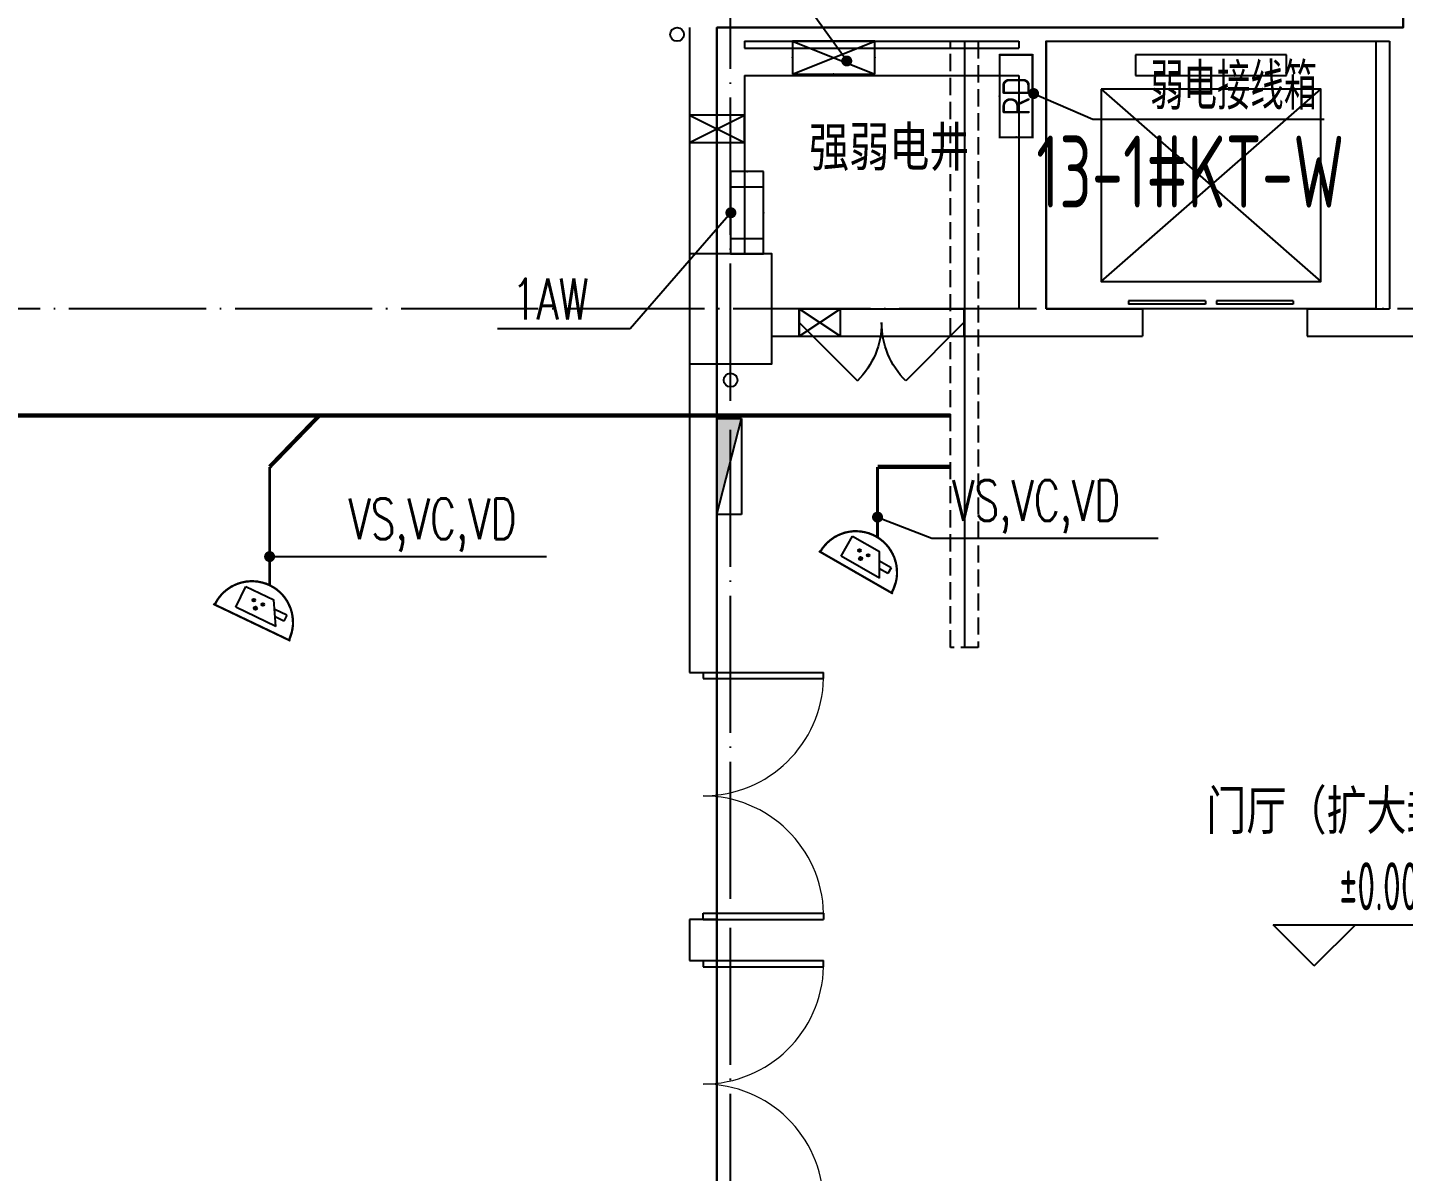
# Model space of a CAD drawing. Extents: x -1262219 to 73468, y -207485 to 163917.
# Drawn here: x 43377 to 53403, y 2712 to 11050 of the extents above; entities that cross this region are included whole.
import ezdxf
from ezdxf.enums import TextEntityAlignment as Align

# ---------------------------------------------------------------- set-up
doc = ezdxf.new("R2010")
doc.units = 0
doc.header["$LTSCALE"] = 500
doc.header["$MEASUREMENT"] = 0
doc.linetypes.add('DASH', pattern=[0.35, 0.25, -0.1])
doc.linetypes.add('X-104 13#平面$0$DOTE', pattern=[2.4200000000000004, 2, -0.2, 0.02, -0.2])
doc.layers.get('0').update_dxf_attribs({"linetype": 'CONTINUOUS'})
for name, color, linetype in [('CABLETRAY_DOTE', 5, 'CONTINUOUS'), ('CABLETRAY_WEAK', 6, 'DASH'), ('DIM-箱柜', 3, 'CONTINUOUS'), ('DIM-通讯', 3, 'CONTINUOUS'), ('EQUIP-安防', 3, 'CONTINUOUS'), ('EQUIP-箱柜', 3, 'CONTINUOUS'), ('WIRE-通讯', 4, 'CONTINUOUS'), ('X-104 13#平面$0$01-标注_标高', 200, 'CONTINUOUS'), ('X-104 13#平面$0$02-TEXT_房间', 7, 'CONTINUOUS'), ('X-104 13#平面$0$02-TEXT_标注', 130, 'CONTINUOUS'), ('X-104 13#平面$0$A-E_电梯', 171, 'CONTINUOUS'), ('X-104 13#平面$0$A-I_卫-洁具', 241, 'CONTINUOUS'), ('X-104 13#平面$0$A-TECH_水', 3, 'CONTINUOUS'), ('X-104 13#平面$0$A-TECH_电气', 240, 'CONTINUOUS'), ('X-104 13#平面$0$A_AXIS-轴线', 36, 'X-104 13#平面$0$DOTE'), ('X-104 13#平面$0$A_STR-砌块墙', 121, 'CONTINUOUS'), ('X-104 13#平面$0$A_STR-砼柱', 51, 'CONTINUOUS'), ('X-104 13#平面$0$DOOR_FIRE', 220, 'CONTINUOUS')]:
    doc.layers.add(name, color=color, linetype=linetype)
doc.layers.add('X-104 13#平面$0$000套内', color=226, linetype='CONTINUOUS', lineweight=30, plot=False)
doc.layers.add('X-104 13#平面$0$04-不打印_辅助线', color=165, linetype='CONTINUOUS', plot=False)
doc.styles.add('_TCH_DIM', font='SIMPLEX', dxfattribs={"bigfont": 'GBCBIG'})
doc.styles.add('_TCH_LABEL', font='COMPLEX', dxfattribs={"bigfont": 'GBCBIG'})
doc.styles.add('_TEL_DIM', font='SIMPLEX', dxfattribs={"width": 0.8, "height": 3.5, "bigfont": 'JD'})
doc.styles.get("Standard").update_dxf_attribs({"font": 'gbenor.shx', "bigfont": 'gbcbig.shx'})
doc.styles.add('X-104 13#平面$0$_TCH_DIM', font='ros1.shx', dxfattribs={"width": 0.8, "bigfont": 'jd.shx'})
doc.styles.add('X-104 13#平面$0$_TCH_SPACE', font='STXIHEI.TTF', dxfattribs={"width": 0.75, "height": 5})
doc.styles.add('X-104 13#平面$0$Standard', font='ros1.shx', dxfattribs={"width": 0.75, "bigfont": 'jd.shx'})

# ---------------------------------------------------------------- blocks, each defined once
blk = doc.blocks.new('X-104 13#平面$0$轴网')
at = {"layer": 'X-104 13#平面$0$A_AXIS-轴线', "linetype": 'X-104 13#平面$0$DOTE'}
for p, q in [((48500, -7400.98603368341), (48500, 24620.25062679139)), ((60408.42140219617, 9000), (-2925.01551574981, 9000))]:
    blk.add_line(p, q, dxfattribs=at)
blk = doc.blocks.new('X-104 13#平面$0$2400x2100')
for p, q in [((650.0000000000728, 1849.999999999975), (650.0000000000728, 1700.000000000004)), ((1750.000000000007, 1849.999999999975), (650.0000000000728, 1849.999999999975)), ((1750.000000000007, 1700.000000000004), (1750.000000000007, 1849.999999999975)), ((650.0000000000728, 1700.000000000004), (1750.000000000007, 1700.000000000004)), ((400.0000000000364, 200.0000000000036), (2000.000000000036, 1600.000000000004)), ((400.0000000000364, 1600.000000000004), (2000.000000000036, 200.0000000000036))]:
    blk.add_line(p, q)
at = {"color": 0}
for p, q in [((600.0000000000364, 57.61848104284218), (600.0000000000364, 34.00902772785957)), ((1160.000000000618, 57.61848104284036), (600.0000000000364, 57.61848104284218)), ((1160.000000000618, 34.00902772785776), (600.0000000000364, 34.00902772785957)), ((1160.000000000618, 57.61848104284036), (1160.000000000618, 34.00902772785776)), ((1800.000000000036, 57.61848104284218), (1239.999999999454, 57.61848104284036)), ((1239.999999999454, 57.61848104284036), (1239.999999999454, 34.00902772785776)), ((1800.000000000036, 34.00902772785957), (1239.999999999454, 34.00902772785776)), ((1800.000000000036, 57.61848104284218), (1800.000000000036, 34.00902772785957))]:
    blk.add_line(p, q, dxfattribs=at)
blk.add_lwpolyline([(400.0000000000364, 1600.000000000004), (400.0000000000364, 200.0000000000036), (2000.000000000036, 200.0000000000036), (2000.000000000036, 1600.000000000004), (400.0000000000364, 1600.000000000004)], close=True)
at = {"layer": 'X-104 13#平面$0$04-不打印_辅助线'}
blk.add_lwpolyline([(3.637978807091713e-11, 7.275957614183426e-12), (3.637978807091713e-11, 1950.000000000007), (2400.000000000036, 1950.000000000007), (2400.000000000036, 7.275957614183426e-12), (3.637978807091713e-11, 0)], close=True, dxfattribs=at)
blk = doc.blocks.new('X-104 13#平面$0$$TwtSys$00000434')
for p, q in [((-0.5, 0.5), (-0.5, -0.5)), ((-0.5, -0.5), (0.5, 0.5)), ((0.5, 0.5), (-0.5, 0.5)), ((0.5, -0.5), (0.5, 0.5)), ((-0.5, -0.5), (0.5, -0.5))]:
    blk.add_line(p, q)
blk.add_solid([(0.5, -0.5), (0.5, 0.5), (-0.5, -0.5)])
blk = doc.blocks.new('X-104 13#平面$0$A$C55540B70')
at = {"layer": 'X-104 13#平面$0$A-TECH_水'}
for centre in [(-9389.9999999938, 10999.99999999966), (-8999.99999999348, 8479.999999999998)]:
    blk.add_circle(centre, 50, dxfattribs=at)
at = {"layer": 'X-104 13#平面$0$A-TECH_水', "xscale": -700, "yscale": 180, "zscale": 700, "rotation": 270}
blk.add_blockref('X-104 13#平面$0$$TwtSys$00000434', (-9009.99999999348, 7849.999999999998), dxfattribs=at)
blk = doc.blocks.new('*U89')
blk.add_lwpolyline([(200.0000000000001, 0), (200.0000000000001, 300.0000000002365), (0, 300.0000000002365), (0, 0), (200.0000000000001, 0), (0, 300.0000000002365), (0, 0), (200.0000000000001, 300.0000000002365)])
blk = doc.blocks.new('*U90')
blk.add_lwpolyline([(200.0000000000001, 0), (200.0000000000001, 400.0000000002365), (0, 400.0000000002365), (0, 0), (200.0000000000001, 0), (0, 400.0000000002365), (0, 0), (200.0000000000001, 400.0000000002365)])
blk = doc.blocks.new('X-104 13#平面$0$ccc000')
at = {"layer": 'X-104 13#平面$0$A-TECH_电气', "rotation": 270}
for name, p in [('*U90', (48400.00000000655, 10411.31610814604)), ('*U89', (49200.00000000658, 8999.999999999727))]:
    blk.add_blockref(name, p, dxfattribs=at)
blk = doc.blocks.new('X-104 13#平面$0$$DorLib2D$00000116')
at = {"color": 0}
for p, q in [((-0.4999999999999929, 7.105427357601002e-15), (-0.146446609406766, 0.353553390593234)), ((0.5000000000000071, 7.105427357601002e-15), (0.1464466094067731, 0.353553390593234))]:
    blk.add_line(p, q, dxfattribs=at)
for centre, radius, start, end in [((-0.4999999999984652, 4.831690603168681e-13), 0.4999999999984674, 0, 45), ((0.4999999999977511, 9.059419880941277e-13), 0.4999999999976598, 135, 180)]:
    blk.add_arc(centre, radius, start, end, dxfattribs=at)
blk = doc.blocks.new('X-104 13#平面$0$$DorLib2D$00000002')
for p, q in [((-0.5, -5.684341886080802e-17), (-0.5000000000000007, 0.4875)), ((-0.4750000000000007, 0.4875), (-0.5000000000000007, 0.4875)), ((-0.475, -2.842170943040401e-17), (-0.4750000000000007, 0.4875)), ((0.475, -2.842170943040401e-17), (0.4750000000000007, 0.4875)), ((0.4750000000000007, 0.4875), (0.5000000000000007, 0.4875)), ((0.5, -5.684341886080802e-17), (0.5000000000000007, 0.4875)), ((-0.5, -5.684341886080802e-17), (-0.475, -2.842170943040401e-17)), ((0.5, -5.684341886080802e-17), (0.475, -2.842170943040401e-17))]:
    blk.add_line(p, q)
at = {"lineweight": 13}
for centre, start, end in [((-0.4875, -4.263256414560601e-17), 0, 88.53071641864632), ((0.4875, -4.263256414560601e-17), 91.4692835813537, 180)]:
    blk.add_arc(centre, 0.4875, start, end, dxfattribs=at)
blk = doc.blocks.new('_FZHK')
blk.add_lwpolyline([(-0.5, -0.5), (0.5, -0.5), (0.5, 0.5), (-0.5, 0.5)], close=True)
blk = doc.blocks.new('X-104 13#平面')
at = {"layer": 'X-104 13#平面$0$000套内'}
blk.add_lwpolyline([(7100.000000003152, -1550.000000000497), (21949.99999999995, -1550.000000000005), (21950, -950.0000000000144), (48400.00000000652, -950), (48400.00000000652, 11049.99999999971), (53400.00000000652, 11049.99999999971), (53400.00000000652, 18099.99999999973), (58249.99999999994, 18099.99999999973), (58249.99999999995, 18889.98122512306), (53289.06962433707, 23052.69607363776), (37949.99999999994, 14213.31606116103), (37949.99999999986, 10049.99999999997), (12454.85512413024, 10049.99999999997), (4447.428597971112, 15350.00000000007), (4099.999999999926, 15350.00000000006), (4100.000000000031, 6299.999999999965), (7100.000000000027, 6299.999999999968), (7100.000000000029, -1550.000000000497)], dxfattribs=at)
at = {"layer": 'X-104 13#平面$0$01-标注_标高'}
for p, q in [((52753.04936287925, 4211.313272691099), (52453.04936287925, 4511.313272691099)), ((52453.04936287925, 4511.313272691099), (53809.61186287925, 4511.313272691099)), ((52753.04936287925, 4211.313272691099), (53053.04936287925, 4511.313272691099))]:
    blk.add_line(p, q, dxfattribs=at)
at = {"layer": 'X-104 13#平面$0$A-I_卫-洁具', "ltscale": 0.1}
blk.add_lwpolyline([(53200.00000000651, 10949.99999999968), (53200.00000000651, 8999.999999999243)], dxfattribs=at)
at = {"layer": 'X-104 13#平面$0$A_STR-砌块墙'}
for p, q in [((48200.00000000652, 11049.99999999971), (48200.00000000652, 10799.99999999971)), ((48600.00000000668, 10949.9999999997), (50300.00000000654, 10949.99999999971)), ((48600.00000000668, 10949.9999999997), (48600.00000000667, 10899.99999999972)), ((50300.00000000654, 10949.99999999971), (50600.00000000637, 10949.99999999981)), ((50600.00000000637, 10949.99999999981), (50600.00000000637, 10899.99999999972)), ((50800.00000000639, 10949.99999999968), (50800.00000000648, 10799.99999999971)), ((50800.00000000639, 10949.99999999968), (53300.00000000651, 10949.99999999968)), ((53300.00000000651, 10949.99999999968), (53300.00000000651, 8999.999999999736)), ((48600.00000000667, 10899.99999999972), (50600.00000000637, 10899.99999999972)), ((48200.00000000652, 10799.99999999971), (48200.00000000652, 9400)), ((50800.00000000648, 10799.99999999971), (50800.00000000647, 8999.999999999754)), ((48600.00000000653, 10699.99999999972), (50600.0000000065, 10699.99999999971)), ((48600.00000000653, 10699.99999999972), (48600.00000000652, 9400)), ((50600.0000000065, 10699.99999999971), (50600.0000000065, 8999.99999999969)), ((49000.00000000656, 8999.999999999698), (48800, 8999.999999999709)), ((49000.00000000656, 8799.999999999714), (49000.00000000656, 8999.999999999698)), ((50600.0000000065, 8999.99999999969), (50200.00000000656, 8999.999999999685)), ((50200.00000000656, 8999.999999999685), (50200.00000000656, 8799.999999999714)), ((50800.00000000647, 8999.999999999754), (51500.0000000065, 8999.999999999709)), ((51500.0000000065, 8999.999999999709), (51500.0000000065, 8799.999999999709)), ((52700.0000000065, 8999.999999999709), (53300.00000000651, 8999.999999999736)), ((52700.0000000065, 8999.999999999709), (52700.0000000065, 8799.999999999709)), ((48800, 8799.999999999709), (49000.00000000656, 8799.999999999714)), ((50200.00000000656, 8799.999999999714), (50700.00000000648, 8799.999999999709)), ((50700.00000000648, 8799.999999999709), (51500.0000000065, 8799.999999999709)), ((52700.0000000065, 8799.999999999709), (53500.00000000654, 8799.999999999738)), ((48200.00000000652, 8600), (48200.00000000653, 6350.000000000001)), ((48400.00000000653, 6350.000000000001), (48400.00000000652, 8600)), ((48200.00000000653, 6350.000000000001), (48400.00000000653, 6350.000000000001)), ((48200.00000000653, 4550.000000000001), (48200.00000000653, 4250)), ((48400.00000000653, 4550.000000000001), (48200.00000000653, 4550.000000000001)), ((48400.00000000653, 4250), (48400.00000000653, 4550.000000000001)), ((48200.00000000653, 4250), (48400.00000000653, 4250))]:
    blk.add_line(p, q, dxfattribs=at)
at = {"layer": 'X-104 13#平面$0$DOOR_FIRE'}
for p, q in [((49000.00000000658, 8999.999999999709), (50200.00000000658, 8999.999999999709)), ((49000.00000000658, 8799.999999999709), (50200.00000000658, 8799.999999999709))]:
    blk.add_line(p, q, dxfattribs=at)
for name, p in [('X-104 13#平面$0$ccc000', (-200.0000000000301, -2.91038304567337e-11)), ('X-104 13#平面$0$A$C55540B70', (57499.99999999962, 1.818989403545856e-12)), ('X-104 13#平面$0$轴网', (0, 0))]:
    blk.add_blockref(name, p)
at = {"layer": 'X-104 13#平面$0$A-E_电梯'}
blk.add_blockref('X-104 13#平面$0$2400x2100', (50800.00000000647, 8999.999999999694), dxfattribs=at)
at = {"layer": 'X-104 13#平面$0$A_STR-砼柱', "xscale": 600, "yscale": 800, "zscale": 800}
blk.add_blockref('_FZHK', (48500, 9000), dxfattribs=at)
at = {"layer": 'X-104 13#平面$0$DOOR_FIRE', "xscale": 1200, "yscale": -1200, "zscale": 200}
blk.add_blockref('X-104 13#平面$0$$DorLib2D$00000116', (49600.00000000658, 8899.999999999709), dxfattribs=at)
at = {"layer": 'X-104 13#平面$0$DOOR_FIRE', "xscale": 1800, "yscale": 1800, "zscale": 200, "rotation": 270}
for p in [(48300.00000000652, 5450.000000000002), (48300.00000000652, 3350.000000000001)]:
    blk.add_blockref('X-104 13#平面$0$$DorLib2D$00000002', p, dxfattribs=at)
at = {"layer": 'X-104 13#平面$0$01-标注_标高', "color": 7, "style": 'X-104 13#平面$0$_TCH_DIM', "width": 0.6400000000000001}
blk.add_text('%%P0.000', height=350, dxfattribs=at).set_placement((52935.87852954591, 4616.313272691099))
at = {"layer": 'X-104 13#平面$0$02-TEXT_房间', "style": 'X-104 13#平面$0$_TCH_SPACE', "width": 0.75}
for s, p in [('强弱电井', (49071.61517490321, 10038.91768309672)), ('门厅（扩大封闭楼梯间）', (51965.52464561885, 5203.064598418772))]:
    blk.add_text(s, height=285.4257641921404, dxfattribs=at).set_placement(p)
at = {"layer": 'X-104 13#平面$0$02-TEXT_标注', "style": 'X-104 13#平面$0$Standard', "width": 0.75}
blk.add_text('13-1#KT-W', height=525, dxfattribs=at).set_placement((50727.4696971387, 9737.175870757448))
blk = doc.blocks.new('$equip$00001428')
for p, q in [((0.75, 0.5999999999985448), (-0.75, 0.5999999999985448)), ((-0.75, 0.5999999999985448), (-0.75, 0)), ((-0.4692126753398043, 0.5999999999985448), (-0.4692126753398043, 0)), ((0.4692126753398043, 0.5999999999985448), (0.4692126753398043, 0)), ((0.75, 0), (0.75, 0.5999999999985448)), ((-0.75, 0), (0.75, 0))]:
    blk.add_line(p, q)
for p in [(0, 0.5999999999985448), (-0.75, 0.2999999999992724), (0.75, 0.2999999999992724), (0, 0)]:
    blk.add_point(p)
at = {"style": '_TCH_LABEL', "flags": 9}
blk.add_attdef('A', (0, 0), '', height=2e-05, dxfattribs=at)
blk = doc.blocks.new('$equip$00001424')
for p, q in [((-0.75, 0), (0.75, 0.5999999999985448)), ((-0.75, 0.5999999999985448), (0.75, 0)), ((0.75, 0.5999999999985448), (-0.75, 0.5999999999985448)), ((-0.75, 0.5999999999985448), (-0.75, 0)), ((0.75, 0), (0.75, 0.5999999999985448)), ((-0.75, 0), (0.75, 0))]:
    blk.add_line(p, q)
for p in [(0, 0.5999999999985448), (-0.75, 0.2999999999992724), (0.75, 0.2999999999992724), (0, 0)]:
    blk.add_point(p)
at = {"style": '_TCH_LABEL', "flags": 9}
blk.add_attdef('A', (0, 0), '', height=2e-05, dxfattribs=at)
blk = doc.blocks.new('$equip$00002717')
for p, q in [((-0.75, 0.5999999999976353), (-0.75, 0)), ((0.75, 0.5999999999976353), (-0.75, 0.5999999999976353)), ((0.75, 0), (0.75, 0.5999999999976353)), ((-0.75, 0), (0.75, 0))]:
    blk.add_line(p, q)
at = {"const_width": 0.04}
blk.add_lwpolyline([(-0.75, 0.5999999999976353), (-0.75, 0), (0.75, 0), (0.75, 0.5999999999976353), (-0.75, 0.5999999999976353), (-0.75, 0)], dxfattribs=at)
for p in [(0, 0.5999999999976353), (-0.75, 0.2999999999992724), (0.75, 0.2999999999992724), (0, 0)]:
    blk.add_point(p)
at = {"color": 7}
blk.add_attdef('$TEXT$', text='', height=0.5, dxfattribs=at).set_placement((-3.637978807091713e-12, 0.2999999999983629), align=Align.MIDDLE_CENTER)
at = {"color": 7, "style": '_TEL_DIM', "flags": 1}
for tag in ['REMARK', 'A']:
    blk.add_attdef(tag, text='', height=2e-05, dxfattribs=at).set_placement((0, 0), align=Align.MIDDLE_CENTER)
blk = doc.blocks.new('$equip$00002353')
for p, q in [((0.75, 0), (-0.75, 0)), ((-0.4271737266390119, -0.1231677859832416), (0.3828262733732117, -0.1231677859832416)), ((-0.4271737266390119, -0.1231677859832416), (-0.1871737266483251, -0.5431677859887714)), ((0.3828262733732117, -0.1231677859832416), (0.3828262733732117, -0.5431677859887714)), ((-0.5171737266355194, -0.3931677859873162), (-0.5171737266355194, -0.2731677859846968)), ((-0.5171737266355194, -0.2731677859846968), (-0.3414594409259735, -0.2731677859846968)), ((-0.5171737266355194, -0.3931677859873162), (-0.2728880123468116, -0.3931677859873162)), ((0.3828262733732117, -0.5431677859887714), (-0.1871737266483251, -0.5431677859887714))]:
    blk.add_line(p, q)
at = {"const_width": 0.04}
for points in [[(-0.75, 0), (-0.7787670483521651, 0)], [(0.75, 0), (0.7794590996199986, 0)]]:
    blk.add_lwpolyline(points, dxfattribs=at)
blk.add_lwpolyline([(0.75, 0, -1), (-0.75, 0), (0.75, 0), (0.75, 0, -1), (-0.75, 0, -1.517539403224758)], format="xyb", dxfattribs=at)
for centre, radius in [((0.05193063423212152, -0.2599559546870296), 0.03), ((-0.03806936574983411, -0.379955954682373), 0.024), ((0.141930634243181, -0.379955954682373), 0.024)]:
    blk.add_circle(centre, radius)
blk.add_arc((0, 0), 0.7500000000000219, 180, 0)
for p in [(-0.75, 0), (0, 0), (0.75, 0), (0, -0.75)]:
    blk.add_point(p)
for points in [[(0.02594987212796696, -0.2449559546876117), (0.07791139636537991, -0.2449559546876117), (0.02193063424783759, -0.2599559546870296), (0.08193063423095737, -0.2599559546870296)], [(0.0369306342327036, -0.2339751925755991), (0.06693063423153944, -0.2339751925755991), (0.02594987212796696, -0.2449559546876117), (0.07791139636537991, -0.2449559546876117)], [(0.05193063423212152, -0.2299559546881937), (0.05193063423212152, -0.2299559546881937), (0.0369306342327036, -0.2339751925755991), (0.06693063423153944, -0.2339751925755991)], [(-0.05885397543897852, -0.3679559546872042), (-0.01728475606068969, -0.3679559546872042), (-0.06206936576927546, -0.379955954682373), (-0.01406936575949658, -0.379955954682373)], [(-0.05885397543897852, -0.3919559546848177), (-0.01728475606068969, -0.3919559546848177), (-0.06206936576927546, -0.379955954682373), (-0.01406936575949658, -0.379955954682373)], [(-0.05006936575227883, -0.3591713449932286), (-0.0260693657619413, -0.3591713449932286), (-0.05885397543897852, -0.3679559546872042), (-0.01728475606068969, -0.3679559546872042)], [(-0.05006936575227883, -0.4007405643787934), (-0.0260693657619413, -0.4007405643787934), (-0.05885397543897852, -0.3919559546848177), (-0.01728475606068969, -0.3919559546848177)], [(-0.03806936574983411, -0.3559559546847595), (-0.03806936574983411, -0.3559559546847595), (-0.05006936575227883, -0.3591713449932286), (-0.0260693657619413, -0.3591713449932286)], [(-0.03806936574983411, -0.4039559546872624), (-0.03806936574983411, -0.4039559546872624), (-0.05006936575227883, -0.4007405643787934), (-0.0260693657619413, -0.4007405643787934)], [(0.02594987212796696, -0.2749559546864475), (0.07791139636537991, -0.2749559546864475), (0.02193063424783759, -0.2599559546870296), (0.08193063423095737, -0.2599559546870296)], [(0.0369306342327036, -0.2859367167984601), (0.06693063423153944, -0.2859367167984601), (0.02594987212796696, -0.2749559546864475), (0.07791139636537991, -0.2749559546864475)], [(0.05193063423212152, -0.2899559546858654), (0.05193063423212152, -0.2899559546858654), (0.0369306342327036, -0.2859367167984601), (0.06693063423153944, -0.2859367167984601)], [(0.1211460245394846, -0.3679559546872042), (0.1627152439323254, -0.3679559546872042), (0.1179306342528434, -0.379955954682373), (0.1659306342480704, -0.379955954682373)], [(0.1211460245394846, -0.3919559546848177), (0.1627152439323254, -0.3919559546848177), (0.1179306342528434, -0.379955954682373), (0.1659306342480704, -0.379955954682373)], [(0.1299306342407363, -0.3591713449932286), (0.1539306342310738, -0.3591713449932286), (0.1211460245394846, -0.3679559546872042), (0.1627152439323254, -0.3679559546872042)], [(0.1299306342407363, -0.4007405643787934), (0.1539306342310738, -0.4007405643787934), (0.1211460245394846, -0.3919559546848177), (0.1627152439323254, -0.3919559546848177)], [(0.141930634243181, -0.3559559546847595), (0.141930634243181, -0.3559559546847595), (0.1299306342407363, -0.3591713449932286), (0.1539306342310738, -0.3591713449932286)], [(0.141930634243181, -0.4039559546872624), (0.141930634243181, -0.4039559546872624), (0.1299306342407363, -0.4007405643787934), (0.1539306342310738, -0.4007405643787934)]]:
    blk.add_solid(points)
at = {"color": 7, "style": '_TEL_DIM', "flags": 1}
blk.add_attdef('A', text='', height=2e-05, dxfattribs=at).set_placement((0, 0), align=Align.MIDDLE_CENTER)

msp = doc.modelspace()

# ---------------------------------------------------------------- linework, layer by layer
at = {"layer": 'CABLETRAY_DOTE'}
msp.add_line((50203.10204865783, 10949.99999999971), (50203.10204865783, 6532.164483052911), dxfattribs=at)
at = {"layer": 'CABLETRAY_WEAK'}
for p, q in [((50103.10204865783, 6532.164483052911), (50103.10204865783, 10949.99999999971)), ((50103.10204865783, 10949.99999999971), (50303.10204865783, 10949.99999999971)), ((50303.10204865783, 10949.99999999971), (50303.10204865783, 6532.164483052911)), ((50303.10204865783, 6532.164483052911), (50103.10204865783, 6532.164483052911))]:
    msp.add_line(p, q, dxfattribs=at)
at = {"layer": 'DIM-箱柜'}
for p, q in [((49346.04547283631, 10805.94714039503), (48500.00000000653, 11985.27617042267)), ((50707.42781353389, 10568.56953381722), (51139.69781825259, 10381.6017798876)), ((51139.69781825259, 10381.6017798876), (52824.01766869226, 10381.6017798876)), ((48501.72433120884, 9700), (47767.5132583765, 8852.736080795527)), ((47767.5132583765, 8852.736080795527), (46801.14361120981, 8852.736080795527))]:
    msp.add_line(p, q, dxfattribs=at)
at = {"layer": 'DIM-箱柜', "const_width": 40}
for points in [[(49357.70367657665, 10789.69640854847, 1), (49334.38726909598, 10822.19787224159, 1)], [(50689.07129454141, 10576.50919441945, 1), (50725.78433252637, 10560.62987321499, 1)], [(48514.82208291809, 9715.114526130938, 1), (48488.62657949959, 9684.885473869062, 1)]]:
    msp.add_lwpolyline(points, format="xyb", close=True, dxfattribs=at)
at = {"layer": 'DIM-通讯'}
for p, q in [((49570.26622067957, 7481.707438837504), (49965.31043762388, 7327.751425787807)), ((49965.31043762388, 7327.751425787807), (51614.5470323381, 7327.751425787807)), ((45140.59682933721, 7194.114290043013), (45622.27673307387, 7194.114290043013)), ((45622.27673307387, 7194.114290043013), (47157.79191919835, 7194.114290043013))]:
    msp.add_line(p, q, dxfattribs=at)
at = {"layer": 'DIM-通讯', "const_width": 40}
for points in [[(49551.63135397012, 7488.969789883902, 1), (49588.90108738902, 7474.445087791106, 1)], [(45120.59682933721, 7194.114290043013, 1), (45160.59682933721, 7194.114290043013, 1)]]:
    msp.add_lwpolyline(points, format="xyb", close=True, dxfattribs=at)
at = {"layer": 'WIRE-通讯', "const_width": 30}
for points in [[(50103.10204865783, 8222.198459002655), (7178.388470954262, 8222.198459002655)], [(45140.59682933721, 7848.068939044606), (45502.58839483606, 8222.198459002655)], [(49570.26622067957, 7848.068939044606), (50103.10204865783, 7848.068939044606)]]:
    msp.add_lwpolyline(points, dxfattribs=at)
at = {"layer": 'WIRE-通讯', "linetype": 'Continuous', "const_width": 20}
for points in [[(45140.59682933721, 6985.163059072123), (45140.59682933721, 7848.068939044606)], [(49570.26622067957, 7334.20632593685), (49570.26622067957, 7848.068939044606)]]:
    msp.add_lwpolyline(points, dxfattribs=at)

# ---------------------------------------------------------------- block references
msp.add_blockref('X-104 13#平面', (0, 0))
at = {"layer": 'EQUIP-安防', "xscale": 400, "yscale": 400, "zscale": 400}
for p, rotation in [((49412.55738267722, 7079.004597071325), 150.1199073589115), ((45011.26998369209, 6714.470305206254), 154.4632784857522)]:
    msp.add_blockref('$equip$00002353', p, dxfattribs=dict(at, rotation=rotation))
at = {"layer": 'EQUIP-箱柜', "xscale": 400, "yscale": 400, "zscale": 400}
msp.add_blockref('$equip$00001424', (49250.00000000652, 10710.98559506494), dxfattribs=at)
at = {"layer": 'EQUIP-箱柜', "xscale": 400, "yscale": 400, "zscale": 400, "rotation": 90}
msp.add_blockref('$equip$00002717', (50700.00000000683, 10549.99999999951), dxfattribs=at).add_auto_attribs({'$TEXT$': 'RD'})
msp.add_blockref('$equip$00001428', (48740.00000000593, 9700), dxfattribs=at)

# ---------------------------------------------------------------- texts
at = {"layer": 'DIM-箱柜', "style": '_TCH_DIM'}
msp.add_text('弱电接线箱', height=337.5886524822695, dxfattribs=at).set_placement((51557.31554103268, 10451.6017798876))
at = {"layer": 'DIM-箱柜', "style": '_TCH_DIM', "width": 0.7058823529411765}
msp.add_text('1AW', height=297.5, dxfattribs=at).set_placement((46906.14361120981, 8922.736080795527))
at = {"layer": 'DIM-通讯', "color": 7, "style": '_TCH_DIM', "width": 0.7058823529411765}
for p in [(50114.92873498099, 7454.418092454473), (45715.03432613611, 7320.78095670968)]:
    msp.add_text('VS,VC,VD', height=297.5, dxfattribs=at).set_placement(p)

doc.saveas('drawing.dxf')
